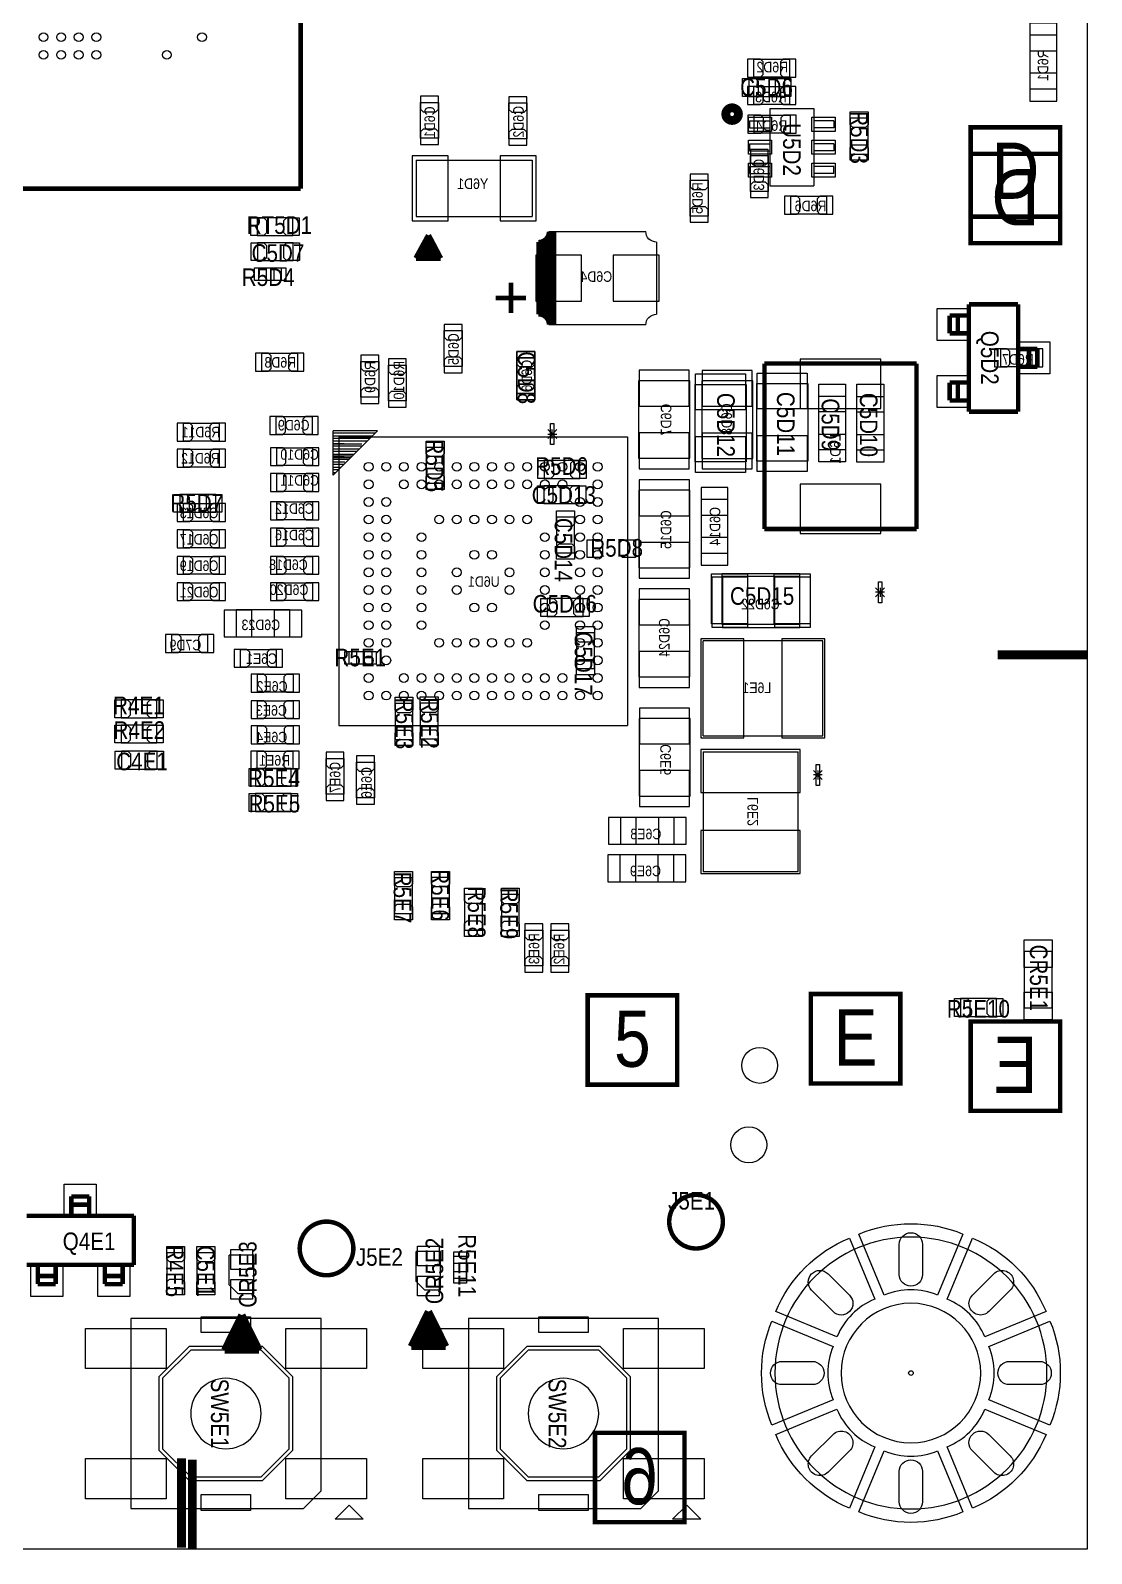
# Model space of a CAD drawing. Extents: x -11 to 122, y -5 to 122.
# Drawn here: x 92.01 to 122.13, y -5.13 to 38.14 of the extents above; entities that cross this region are included whole.
import ezdxf
from ezdxf.enums import TextEntityAlignment as Align

# ---------------------------------------------------------------- set-up
doc = ezdxf.new("R2010")
doc.units = 0
doc.header["$MEASUREMENT"] = 0
for name, color, linetype in [('BG_OUTLINE', 7, 'CONTINUOUS'), ('BG_SILKSCREEN_BOTTOM', 7, 'CONTINUOUS'), ('BG_SILKSCREEN_TOP', 7, 'CONTINUOUS'), ('PG_ASSEMBLY_BOTTOM', 7, 'CONTINUOUS'), ('PG_ASSEMBLY_TOP', 7, 'CONTINUOUS'), ('PIN_BOTTOM', 7, 'CONTINUOUS'), ('PIN_TOP', 7, 'CONTINUOUS'), ('RD_ASSEMBLY_BOTTOM', 7, 'CONTINUOUS'), ('RD_ASSEMBLY_TOP', 7, 'CONTINUOUS')]:
    doc.layers.add(name, color=color, linetype=linetype)

msp = doc.modelspace()

# ---------------------------------------------------------------- linework, layer by layer
at = {"layer": 'BG_OUTLINE'}
msp.add_lwpolyline([(-5, -5), (-5, 122), (122, 122), (122, -5)], close=True, dxfattribs=at)
at = {"layer": 'BG_SILKSCREEN_BOTTOM', "const_width": 0.127}
for points in [[(121.238, 34.632), (118.698, 34.632), (118.698, 32.092), (121.238, 32.092)], [(121.238, 9.986), (118.698, 9.986), (118.698, 7.446), (121.238, 7.446)], [(108.03, -4.238), (110.57, -4.238), (110.57, -1.698), (108.03, -1.698)]]:
    msp.add_lwpolyline(points, close=True, dxfattribs=at)
at = {"layer": 'BG_SILKSCREEN_BOTTOM', "const_width": 0.254}
for points in [[(122, 20.4), (119.46, 20.4)], [(96.6, -5), (96.6, -2.46)]]:
    msp.add_lwpolyline(points, dxfattribs=at)
at = {"layer": 'BG_SILKSCREEN_TOP', "const_width": 0.127}
for points in [[(121.238, 35.386), (118.698, 35.386), (118.698, 32.846), (121.238, 32.846)], [(116.701, 10.766), (114.161, 10.766), (114.161, 8.226), (116.701, 8.226)], [(107.822, 8.19), (110.362, 8.19), (110.362, 10.73), (107.822, 10.73)]]:
    msp.add_lwpolyline(points, close=True, dxfattribs=at)
at = {"layer": 'BG_SILKSCREEN_TOP', "const_width": 0.254}
for points in [[(122, 20.4), (119.46, 20.4)], [(96.291, -4.962), (96.291, -2.422)]]:
    msp.add_lwpolyline(points, dxfattribs=at)
at = {"layer": 'PG_ASSEMBLY_BOTTOM'}
for points, const_width in [([(99.675, 47.746), (99.675, 33.646)], 0.13), ([(99.675, 33.646), (81.575, 33.646)], 0.13), ([(106.767, 32.425), (106.767, 29.775)], 0.127), ([(106.873, 32.425), (106.873, 29.775)], 0.127), ([(102.949, 31.668), (103.305, 32.317)], 0.152), ([(103.17, 31.666), (103.174, 32.077)], 0.152), ([(103.25, 31.665), (103.255, 32.225)], 0.152), ([(103.305, 32.317), (103.65, 31.662)], 0.152), ([(103.33, 31.664), (103.335, 32.261)], 0.152), ([(103.41, 31.664), (103.414, 32.11)], 0.152), ([(103.49, 31.663), (103.493, 31.961)], 0.152), ([(106.425, 30.075), (106.425, 32.125)], 0.127), ([(106.512, 32.138), (106.512, 30.062)], 0.127), ([(106.64, 32.224), (106.64, 29.976)], 0.127), ([(103.65, 31.662), (102.949, 31.668)], 0.152), ([(103.01, 31.667), (103.011, 31.781)], 0.152), ([(103.09, 31.666), (103.093, 31.929)], 0.152), ([(103.57, 31.662), (103.572, 31.811)], 0.152), ([(105.645, 30.11), (105.645, 30.969)], 0.127), ([(106.074, 30.539), (105.215, 30.539)], 0.127), ([(112.841, 23.975), (112.841, 28.675)], 0.127), ([(112.841, 28.675), (117.159, 28.675)], 0.127), ([(117.159, 23.975), (117.159, 28.675)], 0.127), ([(112.841, 23.975), (117.159, 23.975)], 0.127)]:
    msp.add_lwpolyline(points, dxfattribs=dict(at, const_width=const_width))
for points in [[(120.377, 36.477), (121.139, 36.477), (121.139, 38.001), (120.377, 38.001)], [(113.557, 36.813), (112.541, 36.813), (112.541, 37.321), (113.557, 37.321)], [(113.557, 36.034), (112.541, 36.034), (112.541, 36.542), (113.557, 36.542)], [(103.081, 35.075), (103.081, 36.091), (103.589, 36.091), (103.589, 35.075)], [(105.59, 35.061), (105.59, 36.077), (106.098, 36.077), (106.098, 35.061)], [(113.568, 35.223), (112.552, 35.223), (112.552, 35.731), (113.568, 35.731)], [(112.442, 33.566), (112.442, 34.582), (112.95, 34.582), (112.95, 33.566)], [(111.241, 33.881), (111.241, 32.865), (110.733, 32.865), (110.733, 33.881)], [(114.603, 32.923), (113.587, 32.923), (113.587, 33.431), (114.603, 33.431)], [(104.257, 29.61), (104.257, 28.594), (103.749, 28.594), (103.749, 29.61)], [(120.565, 28.582), (119.549, 28.582), (119.549, 29.09), (120.565, 29.09)], [(98.572, 28.967), (99.588, 28.967), (99.588, 28.459), (98.572, 28.459)], [(101.386, 27.718), (101.386, 28.734), (101.894, 28.734), (101.894, 27.718)], [(102.166, 27.618), (102.166, 28.634), (102.674, 28.634), (102.674, 27.618)], [(105.815, 27.824), (105.815, 28.84), (106.323, 28.84), (106.323, 27.824)], [(110.72, 28.184), (109.27, 28.184), (109.27, 25.984), (110.72, 25.984)], [(112.51, 28.181), (111.06, 28.181), (111.06, 25.981), (112.51, 25.981)], [(96.345, 26.982), (97.361, 26.982), (97.361, 26.474), (96.345, 26.474)], [(99.999, 26.661), (98.983, 26.661), (98.983, 27.169), (99.999, 27.169)], [(96.349, 26.24), (97.365, 26.24), (97.365, 25.732), (96.349, 25.732)], [(100.012, 25.777), (98.996, 25.777), (98.996, 26.285), (100.012, 26.285)], [(100.014, 25.04), (98.998, 25.04), (98.998, 25.548), (100.014, 25.548)], [(97.364, 24.19), (96.348, 24.19), (96.348, 24.698), (97.364, 24.698)], [(100.014, 24.24), (98.998, 24.24), (98.998, 24.748), (100.014, 24.748)], [(109.275, 22.875), (110.725, 22.875), (110.725, 25.075), (109.275, 25.075)], [(111.806, 24.812), (111.044, 24.812), (111.044, 23.288), (111.806, 23.288)], [(97.364, 23.44), (96.348, 23.44), (96.348, 23.948), (97.364, 23.948)], [(100.014, 23.49), (98.998, 23.49), (98.998, 23.998), (100.014, 23.998)], [(97.364, 22.69), (96.348, 22.69), (96.348, 23.198), (97.364, 23.198)], [(100.014, 22.69), (98.998, 22.69), (98.998, 23.198), (100.014, 23.198)], [(113.85, 21.175), (113.85, 22.625), (111.65, 22.625), (111.65, 21.175)], [(97.364, 21.94), (96.348, 21.94), (96.348, 22.448), (97.364, 22.448)], [(100.014, 21.94), (98.998, 21.94), (98.998, 22.448), (100.014, 22.448)], [(97.844, 21.675), (97.844, 20.913), (99.368, 20.913), (99.368, 21.675)], [(109.275, 19.775), (110.725, 19.775), (110.725, 21.975), (109.275, 21.975)], [(97.033, 20.468), (96.017, 20.468), (96.017, 20.976), (97.033, 20.976)], [(98.982, 20.048), (97.966, 20.048), (97.966, 20.556), (98.982, 20.556)], [(99.464, 19.34), (98.448, 19.34), (98.448, 19.848), (99.464, 19.848)], [(99.464, 18.59), (98.448, 18.59), (98.448, 19.098), (99.464, 19.098)], [(99.466, 17.873), (98.45, 17.873), (98.45, 18.381), (99.466, 18.381)], [(110.733, 18.59), (109.283, 18.59), (109.283, 16.39), (110.733, 16.39)], [(99.458, 17.16), (98.442, 17.16), (98.442, 17.668), (99.458, 17.668)], [(100.905, 17.455), (100.905, 16.439), (100.397, 16.439), (100.397, 17.455)], [(101.772, 17.355), (101.772, 16.339), (101.264, 16.339), (101.264, 17.355)], [(108.754, 15.781), (108.754, 15.019), (110.278, 15.019), (110.278, 15.781)], [(108.741, 14.717), (108.741, 13.955), (110.265, 13.955), (110.265, 14.717)], [(106.549, 12.579), (106.549, 11.563), (106.041, 11.563), (106.041, 12.579)], [(106.782, 11.563), (106.782, 12.579), (107.29, 12.579), (107.29, 11.563)]]:
    msp.add_lwpolyline(points, close=True, dxfattribs=at)
for points in [[(102.95, 34.45), (102.95, 32.85)], [(102.95, 34.45), (106.25, 34.45)], [(106.25, 34.45), (106.25, 32.85)], [(102.95, 32.85), (106.25, 32.85)], [(106.425, 32.125), (106.425, 30.075)], [(106.725, 32.425), (109.475, 32.425)], [(109.775, 32.125), (109.775, 30.075)], [(109.475, 29.775), (106.725, 29.775)], [(100.596, 25.504), (100.596, 26.764)], [(101.856, 26.764), (100.596, 26.764)], [(101.786, 26.694), (100.596, 26.694)], [(101.706, 26.614), (100.596, 26.614)], [(101.636, 26.544), (100.596, 26.544)], [(101.556, 26.474), (100.596, 26.474)], [(100.906, 26.394), (100.596, 26.394)], [(100.756, 26.594), (108.956, 26.594)], [(100.756, 26.594), (100.756, 18.394)], [(101.856, 26.764), (100.906, 25.814)], [(108.956, 26.594), (108.956, 18.394)], [(101.416, 26.384), (100.596, 26.384)], [(101.416, 26.324), (100.596, 26.324)], [(101.336, 26.244), (100.596, 26.244)], [(101.266, 26.174), (100.596, 26.174)], [(101.186, 26.094), (100.596, 26.094)], [(101.126, 26.044), (100.596, 26.044)], [(100.906, 26.024), (100.596, 26.024)], [(101.086, 25.994), (100.596, 25.994)], [(101.036, 25.954), (100.596, 25.954)], [(100.926, 25.874), (100.596, 25.874)], [(100.946, 25.854), (100.596, 25.504)], [(100.896, 25.804), (100.596, 25.804)], [(100.816, 25.724), (100.596, 25.724)], [(100.746, 25.654), (100.596, 25.654)], [(100.666, 25.574), (100.596, 25.574)], [(114.5, 20.8), (111.1, 20.8)], [(111.1, 19.905), (111.1, 20.8)], [(114.5, 19.905), (114.5, 20.8)], [(111.1, 18.995), (111.1, 19.905)], [(114.5, 18.995), (114.5, 19.905)], [(111.1, 18.1), (111.1, 18.995)], [(114.5, 18.1), (114.5, 18.995)], [(100.756, 18.394), (108.956, 18.394)], [(111.1, 18.1), (114.5, 18.1)], [(111.1, 17.65), (111.1, 14.25)], [(111.1, 17.65), (111.995, 17.65)], [(111.995, 17.65), (112.905, 17.65)], [(112.905, 17.65), (113.8, 17.65)], [(113.8, 14.25), (113.8, 17.65)], [(111.1, 14.25), (111.995, 14.25)], [(111.995, 14.25), (112.905, 14.25)], [(112.905, 14.25), (113.8, 14.25)]]:
    msp.add_lwpolyline(points, dxfattribs=at)
at = {"layer": 'PG_ASSEMBLY_BOTTOM', "const_width": 0.127}
for points in [[(106.725, 32.425, -0.414214), (106.425, 32.125)], [(106.425, 30.075, -0.414214), (106.725, 29.775)]]:
    msp.add_lwpolyline(points, format="xyb", dxfattribs=at)
at = {"layer": 'PG_ASSEMBLY_BOTTOM'}
for points in [[(109.775, 32.125, -0.414214), (109.475, 32.425)], [(109.475, 29.775, -0.414214), (109.775, 30.075)]]:
    msp.add_lwpolyline(points, format="xyb", dxfattribs=at)
at = {"layer": 'PG_ASSEMBLY_BOTTOM', "const_width": 0.127}
for points in [[(111.662, 4.3, 1), (110.138, 4.3, 1)], [(101.172, 3.54, 1), (99.648, 3.54, 1)]]:
    msp.add_lwpolyline(points, format="xyb", close=True, dxfattribs=at)
at = {"layer": 'PG_ASSEMBLY_TOP'}
for points in [[(113.416, 36.772), (112.4, 36.772), (112.4, 36.264), (113.416, 36.264)], [(115.274, 35.643), (115.274, 34.627), (115.782, 34.627), (115.782, 35.643)], [(98.442, 32.31), (99.458, 32.31), (99.458, 32.818), (98.442, 32.818)], [(98.448, 31.599), (99.464, 31.599), (99.464, 32.107), (98.448, 32.107)], [(98.489, 31.034), (98.489, 31.39), (99.125, 31.39), (99.125, 31.034)], [(106.323, 27.824), (106.323, 28.84), (105.815, 28.84), (105.815, 27.824)], [(110.872, 28.08), (112.322, 28.08), (112.322, 25.88), (110.872, 25.88)], [(112.622, 28.107), (114.072, 28.107), (114.072, 25.907), (112.622, 25.907)], [(115.146, 26.223), (114.384, 26.223), (114.384, 27.747), (115.146, 27.747)], [(116.23, 26.217), (115.468, 26.217), (115.468, 27.741), (116.23, 27.741)], [(103.748, 25.279), (103.748, 26.295), (103.24, 26.295), (103.24, 25.279)], [(107.604, 25.921), (106.588, 25.921), (106.588, 25.413), (107.604, 25.413)], [(106.575, 24.698), (107.591, 24.698), (107.591, 25.206), (106.575, 25.206)], [(97.264, 24.958), (96.248, 24.958), (96.248, 24.45), (97.264, 24.45)], [(107.45, 23.296), (107.45, 24.312), (106.942, 24.312), (106.942, 23.296)], [(113.838, 22.713), (113.838, 21.263), (111.638, 21.263), (111.638, 22.713)], [(106.675, 21.489), (107.691, 21.489), (107.691, 21.997), (106.675, 21.997)], [(108.013, 20.011), (108.013, 21.027), (107.505, 21.027), (107.505, 20.011)], [(101.056, 20.138), (101.056, 20.494), (101.692, 20.494), (101.692, 20.138)], [(95.592, 19.122), (94.576, 19.122), (94.576, 18.614), (95.592, 18.614)], [(102.862, 18), (102.862, 19.016), (102.354, 19.016), (102.354, 18)], [(103.577, 18.013), (103.577, 19.029), (103.069, 19.029), (103.069, 18.013)], [(94.576, 17.899), (95.592, 17.899), (95.592, 18.407), (94.576, 18.407)], [(94.587, 17.156), (95.603, 17.156), (95.603, 17.664), (94.587, 17.664)], [(98.39, 16.666), (99.406, 16.666), (99.406, 17.174), (98.39, 17.174)], [(99.406, 16.459), (98.39, 16.459), (98.39, 15.951), (99.406, 15.951)], [(102.343, 14.07), (102.343, 13.054), (102.851, 13.054), (102.851, 14.07)], [(103.897, 13.056), (103.897, 14.072), (103.389, 14.072), (103.389, 13.056)], [(104.327, 13.595), (104.327, 12.579), (104.835, 12.579), (104.835, 13.595)], [(105.881, 12.575), (105.881, 13.591), (105.373, 13.591), (105.373, 12.575)], [(121.013, 10.371), (121.013, 11.971), (120.213, 11.971), (120.213, 10.371)], [(119.428, 10.64), (118.412, 10.64), (118.412, 10.132), (119.428, 10.132)], [(96.382, 2.402), (96.382, 3.418), (95.874, 3.418), (95.874, 2.402)], [(97.24, 2.402), (97.24, 3.418), (96.732, 3.418), (96.732, 2.402)], [(104.378, 2.682), (104.022, 2.682), (104.022, 3.318), (104.378, 3.318)], [(94.853, 1.55), (94.853, -3.85), (99.753, -3.85), (100.253, -3.35), (100.253, 1.55)], [(104.436, 1.55), (104.436, -3.85), (109.336, -3.85), (109.836, -3.35), (109.836, 1.55)], [(95.653, -0.109), (95.653, -2.191), (96.512, -3.05), (98.594, -3.05), (99.453, -2.191), (99.453, -0.109), (98.594, 0.75), (96.512, 0.75)], [(95.753, -0.15), (95.753, -2.15), (96.553, -2.95), (98.553, -2.95), (99.353, -2.15), (99.353, -0.15), (98.553, 0.65), (96.553, 0.65)], [(105.236, -0.109), (105.236, -2.191), (106.095, -3.05), (108.177, -3.05), (109.036, -2.191), (109.036, -0.109), (108.177, 0.75), (106.095, 0.75)], [(105.336, -0.15), (105.336, -2.15), (106.136, -2.95), (108.136, -2.95), (108.936, -2.15), (108.936, -0.15), (108.136, 0.65), (106.136, 0.65)], [(101.053, -3.75), (101.453, -4.15), (100.653, -4.15)], [(110.636, -3.75), (111.036, -4.15), (110.236, -4.15)]]:
    msp.add_lwpolyline(points, close=True, dxfattribs=at)
for points, const_width in [([(112.104, 35.76, 1), (111.744, 35.76, 1)], 0.25), ([(111.662, 4.3, 1), (110.138, 4.3, 1)], 0.127), ([(101.172, 3.54, 1), (99.648, 3.54, 1)], 0.127)]:
    msp.add_lwpolyline(points, format="xyb", close=True, dxfattribs=dict(at, const_width=const_width))
for points in [[(112.991, 35.92), (112.991, 33.72)], [(112.991, 35.92), (114.241, 35.92)], [(114.241, 35.92), (114.241, 33.72)], [(112.416, 35.57), (112.416, 35.37)], [(112.416, 35.57), (112.991, 35.57)], [(114.816, 35.57), (114.241, 35.57)], [(114.816, 35.57), (114.816, 35.37)], [(112.416, 35.37), (112.991, 35.37)], [(114.816, 35.37), (114.241, 35.37)], [(112.416, 34.92), (112.991, 34.92)], [(112.416, 34.92), (112.416, 34.72)], [(112.416, 34.72), (112.991, 34.72)], [(114.816, 34.92), (114.241, 34.92)], [(114.816, 34.72), (114.241, 34.72)], [(114.816, 34.92), (114.816, 34.72)], [(112.416, 34.27), (112.991, 34.27)], [(112.416, 34.07), (112.416, 34.27)], [(114.816, 34.27), (114.241, 34.27)], [(114.816, 34.07), (114.816, 34.27)], [(112.416, 34.07), (112.991, 34.07)], [(114.816, 34.07), (114.241, 34.07)], [(112.991, 33.72), (114.241, 33.72)], [(106.69, 26.798), (106.944, 26.544)], [(106.69, 26.544), (106.944, 26.798)], [(106.69, 26.671), (106.944, 26.671)], [(106.817, 26.544), (106.817, 26.798)], [(116.253, 22.05), (115.999, 22.304)], [(116.253, 22.304), (115.999, 22.05)], [(116.253, 22.177), (115.999, 22.177)], [(116.126, 22.304), (116.126, 22.05)], [(114.484, 16.863), (114.23, 17.117)], [(114.484, 17.117), (114.23, 16.863)], [(114.484, 16.99), (114.23, 16.99)], [(114.357, 17.117), (114.357, 16.863)], [(98.35, 3.35), (97.65, 3.35)], [(98.35, 2.25), (97.904, 2.25), (97.65, 2.504), (97.65, 3.35)], [(98.35, 2.25), (98.35, 3.35)], [(103.65, 3.45), (102.95, 3.45)], [(103.65, 2.35), (103.204, 2.35), (102.95, 2.604), (102.95, 3.45)], [(103.65, 2.35), (103.65, 3.45)]]:
    msp.add_lwpolyline(points, dxfattribs=at)
for points, const_width in [([(118.646, 30.358), (118.646, 27.31)], 0.127), ([(120.042, 30.358), (118.646, 30.358)], 0.127), ([(120.042, 30.358), (120.042, 27.31)], 0.127), ([(118.099, 29.532), (118.099, 30.04)], 0.127), ([(118.646, 30.04), (118.099, 30.04)], 0.127), ([(118.33, 29.532), (118.33, 30.04)], 0.127), ([(118.646, 29.532), (118.099, 29.532)], 0.127), ([(120.042, 29.088), (120.589, 29.088)], 0.127), ([(120.358, 28.58), (120.358, 29.088)], 0.127), ([(120.589, 28.58), (120.589, 29.088)], 0.127), ([(120.042, 28.58), (120.589, 28.58)], 0.127), ([(118.099, 28.136), (118.099, 27.628)], 0.127), ([(118.646, 28.136), (118.099, 28.136)], 0.127), ([(118.33, 28.136), (118.33, 27.628)], 0.127), ([(118.646, 27.628), (118.099, 27.628)], 0.127), ([(120.042, 27.31), (118.646, 27.31)], 0.127), ([(93.672, 5.015), (93.164, 5.015)], 0.127), ([(93.164, 4.468), (93.164, 5.015)], 0.127), ([(93.672, 4.784), (93.164, 4.784)], 0.127), ([(93.672, 4.468), (93.672, 5.015)], 0.127), ([(91.894, 4.468), (94.942, 4.468)], 0.127), ([(94.942, 4.468), (94.942, 3.072)], 0.127), ([(91.894, 3.072), (94.942, 3.072)], 0.127), ([(92.212, 3.072), (92.212, 2.525)], 0.127), ([(92.72, 3.072), (92.72, 2.525)], 0.127), ([(94.116, 3.072), (94.116, 2.525)], 0.127), ([(94.624, 3.072), (94.624, 2.525)], 0.127), ([(92.72, 2.756), (92.212, 2.756)], 0.127), ([(94.116, 2.756), (94.624, 2.756)], 0.127), ([(92.72, 2.525), (92.212, 2.525)], 0.127), ([(94.116, 2.525), (94.624, 2.525)], 0.127), ([(98.006, 1.646), (97.516, 0.652)], 0.203), ([(98.496, 0.652), (98.006, 1.646)], 0.203), ([(103.306, 1.746), (102.816, 0.752)], 0.203), ([(103.254, 1.641), (103.358, 1.641)], 0.203), ([(103.796, 0.752), (103.306, 1.746)], 0.203), ([(97.829, 1.287), (98.183, 1.287)], 0.203), ([(97.892, 1.414), (98.12, 1.414)], 0.203), ([(97.954, 1.541), (98.058, 1.541)], 0.203), ([(103.067, 1.26), (103.546, 1.26)], 0.203), ([(103.129, 1.387), (103.483, 1.387)], 0.203), ([(103.192, 1.514), (103.42, 1.514)], 0.203), ([(97.586, 0.779), (98.433, 0.779)], 0.203), ([(97.642, 0.906), (98.371, 0.906)], 0.203), ([(97.704, 1.033), (98.308, 1.033)], 0.203), ([(97.767, 1.16), (98.246, 1.16)], 0.203), ([(102.886, 0.879), (103.733, 0.879)], 0.203), ([(102.942, 1.006), (103.671, 1.006)], 0.203), ([(103.004, 1.133), (103.608, 1.133)], 0.203), ([(97.516, 0.652), (98.496, 0.652)], 0.203), ([(97.516, 0.652), (98.496, 0.652)], 0.203), ([(102.816, 0.752), (103.796, 0.752)], 0.203), ([(102.816, 0.752), (103.796, 0.752)], 0.203)]:
    msp.add_lwpolyline(points, dxfattribs=dict(at, const_width=const_width))
for points in [[(120.861, 0, 1), (113.139, 0, 1)], [(118.981, 0, 1), (115.019, 0, 1)], [(98.553, -1.15, 1), (96.553, -1.15, 1)], [(108.136, -1.15, 1), (106.136, -1.15, 1)]]:
    msp.add_lwpolyline(points, format="xyb", close=True, dxfattribs=at)
at = {"layer": 'PIN_BOTTOM'}
for points in [[(121.138, 37.555), (121.138, 38.345), (120.378, 38.345), (120.378, 37.555)], [(112.363, 36.813), (112.727, 36.813), (112.803, 36.889), (112.803, 37.245), (112.727, 37.321), (112.363, 37.321)], [(113.735, 37.321), (113.371, 37.321), (113.295, 37.245), (113.295, 36.889), (113.371, 36.813), (113.735, 36.813)], [(121.138, 36.133), (121.138, 36.923), (120.378, 36.923), (120.378, 36.133)], [(112.363, 36.034), (112.727, 36.034), (112.803, 36.11), (112.803, 36.466), (112.727, 36.542), (112.363, 36.542)], [(113.735, 36.542), (113.371, 36.542), (113.295, 36.466), (113.295, 36.11), (113.371, 36.034), (113.735, 36.034)], [(103.081, 36.269), (103.081, 35.905), (103.157, 35.829), (103.513, 35.829), (103.589, 35.905), (103.589, 36.269)], [(105.59, 36.255), (105.59, 35.891), (105.666, 35.815), (106.022, 35.815), (106.098, 35.891), (106.098, 36.255)], [(112.374, 35.223), (112.738, 35.223), (112.814, 35.299), (112.814, 35.655), (112.738, 35.731), (112.374, 35.731)], [(113.746, 35.731), (113.382, 35.731), (113.306, 35.655), (113.306, 35.299), (113.382, 35.223), (113.746, 35.223)], [(103.589, 34.897), (103.589, 35.261), (103.513, 35.337), (103.157, 35.337), (103.081, 35.261), (103.081, 34.897)], [(106.098, 34.883), (106.098, 35.247), (106.022, 35.323), (105.666, 35.323), (105.59, 35.247), (105.59, 34.883)], [(112.442, 34.76), (112.442, 34.396), (112.518, 34.32), (112.874, 34.32), (112.95, 34.396), (112.95, 34.76)], [(102.84, 34.575), (102.84, 32.725), (103.86, 32.725), (103.86, 34.575)], [(105.34, 34.575), (105.34, 32.725), (106.36, 32.725), (106.36, 34.575)], [(110.733, 34.059), (110.733, 33.695), (110.809, 33.619), (111.165, 33.619), (111.241, 33.695), (111.241, 34.059)], [(112.95, 33.388), (112.95, 33.752), (112.874, 33.828), (112.518, 33.828), (112.442, 33.752), (112.442, 33.388)], [(113.409, 32.923), (113.773, 32.923), (113.849, 32.999), (113.849, 33.355), (113.773, 33.431), (113.409, 33.431)], [(114.781, 33.431), (114.417, 33.431), (114.341, 33.355), (114.341, 32.999), (114.417, 32.923), (114.781, 32.923)], [(111.241, 32.687), (111.241, 33.051), (111.165, 33.127), (110.809, 33.127), (110.733, 33.051), (110.733, 32.687)], [(106.35, 31.75), (106.35, 30.45), (107.65, 30.45), (107.65, 31.75)], [(108.55, 31.75), (108.55, 30.45), (109.85, 30.45), (109.85, 31.75)], [(103.749, 29.788), (103.749, 29.424), (103.825, 29.348), (104.181, 29.348), (104.257, 29.424), (104.257, 29.788)], [(105.815, 29.018), (105.815, 28.654), (105.891, 28.578), (106.247, 28.578), (106.323, 28.654), (106.323, 29.018)], [(119.371, 28.582), (119.735, 28.582), (119.811, 28.658), (119.811, 29.014), (119.735, 29.09), (119.371, 29.09)], [(120.743, 29.09), (120.379, 29.09), (120.303, 29.014), (120.303, 28.658), (120.379, 28.582), (120.743, 28.582)], [(98.394, 28.459), (98.758, 28.459), (98.834, 28.535), (98.834, 28.891), (98.758, 28.967), (98.394, 28.967)], [(99.766, 28.967), (99.402, 28.967), (99.326, 28.891), (99.326, 28.535), (99.402, 28.459), (99.766, 28.459)], [(101.386, 28.912), (101.386, 28.548), (101.462, 28.472), (101.818, 28.472), (101.894, 28.548), (101.894, 28.912)], [(102.166, 28.812), (102.166, 28.448), (102.242, 28.372), (102.598, 28.372), (102.674, 28.448), (102.674, 28.812)], [(104.257, 28.416), (104.257, 28.78), (104.181, 28.856), (103.825, 28.856), (103.749, 28.78), (103.749, 28.416)], [(113.855, 27.403), (116.145, 27.403), (116.145, 28.803), (113.855, 28.803)], [(110.705, 28.483), (109.285, 28.483), (109.285, 27.463), (110.705, 27.463)], [(112.495, 28.48), (111.075, 28.48), (111.075, 27.46), (112.495, 27.46)], [(101.894, 27.54), (101.894, 27.904), (101.818, 27.98), (101.462, 27.98), (101.386, 27.904), (101.386, 27.54)], [(102.674, 27.44), (102.674, 27.804), (102.598, 27.88), (102.242, 27.88), (102.166, 27.804), (102.166, 27.44)], [(106.323, 27.646), (106.323, 28.01), (106.247, 28.086), (105.891, 28.086), (105.815, 28.01), (105.815, 27.646)], [(96.167, 26.474), (96.531, 26.474), (96.607, 26.55), (96.607, 26.906), (96.531, 26.982), (96.167, 26.982)], [(97.539, 26.982), (97.175, 26.982), (97.099, 26.906), (97.099, 26.55), (97.175, 26.474), (97.539, 26.474)], [(98.805, 26.661), (99.169, 26.661), (99.245, 26.737), (99.245, 27.093), (99.169, 27.169), (98.805, 27.169)], [(100.177, 27.169), (99.813, 27.169), (99.737, 27.093), (99.737, 26.737), (99.813, 26.661), (100.177, 26.661)], [(110.705, 26.705), (109.285, 26.705), (109.285, 25.685), (110.705, 25.685)], [(112.495, 26.702), (111.075, 26.702), (111.075, 25.682), (112.495, 25.682)], [(96.171, 25.732), (96.535, 25.732), (96.611, 25.808), (96.611, 26.164), (96.535, 26.24), (96.171, 26.24)], [(97.543, 26.24), (97.179, 26.24), (97.103, 26.164), (97.103, 25.808), (97.179, 25.732), (97.543, 25.732)], [(98.818, 25.777), (99.182, 25.777), (99.258, 25.853), (99.258, 26.209), (99.182, 26.285), (98.818, 26.285)], [(100.19, 26.285), (99.826, 26.285), (99.75, 26.209), (99.75, 25.853), (99.826, 25.777), (100.19, 25.777)], [(98.82, 25.04), (99.184, 25.04), (99.26, 25.116), (99.26, 25.472), (99.184, 25.548), (98.82, 25.548)], [(100.192, 25.548), (99.828, 25.548), (99.752, 25.472), (99.752, 25.116), (99.828, 25.04), (100.192, 25.04)], [(109.29, 24.354), (110.71, 24.354), (110.71, 25.374), (109.29, 25.374)], [(111.045, 25.156), (111.045, 24.366), (111.805, 24.366), (111.805, 25.156)], [(113.855, 23.847), (116.145, 23.847), (116.145, 25.247), (113.855, 25.247)], [(96.17, 24.19), (96.534, 24.19), (96.61, 24.266), (96.61, 24.622), (96.534, 24.698), (96.17, 24.698)], [(97.542, 24.698), (97.178, 24.698), (97.102, 24.622), (97.102, 24.266), (97.178, 24.19), (97.542, 24.19)], [(98.82, 24.24), (99.184, 24.24), (99.26, 24.316), (99.26, 24.672), (99.184, 24.748), (98.82, 24.748)], [(100.192, 24.748), (99.828, 24.748), (99.752, 24.672), (99.752, 24.316), (99.828, 24.24), (100.192, 24.24)], [(96.17, 23.44), (96.534, 23.44), (96.61, 23.516), (96.61, 23.872), (96.534, 23.948), (96.17, 23.948)], [(97.542, 23.948), (97.178, 23.948), (97.102, 23.872), (97.102, 23.516), (97.178, 23.44), (97.542, 23.44)], [(98.82, 23.49), (99.184, 23.49), (99.26, 23.566), (99.26, 23.922), (99.184, 23.998), (98.82, 23.998)], [(100.192, 23.998), (99.828, 23.998), (99.752, 23.922), (99.752, 23.566), (99.828, 23.49), (100.192, 23.49)], [(109.29, 22.576), (110.71, 22.576), (110.71, 23.596), (109.29, 23.596)], [(111.045, 23.734), (111.045, 22.944), (111.805, 22.944), (111.805, 23.734)], [(96.17, 22.69), (96.534, 22.69), (96.61, 22.766), (96.61, 23.122), (96.534, 23.198), (96.17, 23.198)], [(97.542, 23.198), (97.178, 23.198), (97.102, 23.122), (97.102, 22.766), (97.178, 22.69), (97.542, 22.69)], [(98.82, 22.69), (99.184, 22.69), (99.26, 22.766), (99.26, 23.122), (99.184, 23.198), (98.82, 23.198)], [(100.192, 23.198), (99.828, 23.198), (99.752, 23.122), (99.752, 22.766), (99.828, 22.69), (100.192, 22.69)], [(112.371, 21.19), (112.371, 22.61), (111.351, 22.61), (111.351, 21.19)], [(114.149, 21.19), (114.149, 22.61), (113.129, 22.61), (113.129, 21.19)], [(96.17, 21.94), (96.534, 21.94), (96.61, 22.016), (96.61, 22.372), (96.534, 22.448), (96.17, 22.448)], [(97.542, 22.448), (97.178, 22.448), (97.102, 22.372), (97.102, 22.016), (97.178, 21.94), (97.542, 21.94)], [(98.82, 21.94), (99.184, 21.94), (99.26, 22.016), (99.26, 22.372), (99.184, 22.448), (98.82, 22.448)], [(100.192, 22.448), (99.828, 22.448), (99.752, 22.372), (99.752, 22.016), (99.828, 21.94), (100.192, 21.94)], [(109.29, 21.254), (110.71, 21.254), (110.71, 22.274), (109.29, 22.274)], [(97.5, 20.914), (98.29, 20.914), (98.29, 21.674), (97.5, 21.674)], [(98.922, 20.914), (99.712, 20.914), (99.712, 21.674), (98.922, 21.674)], [(95.839, 20.468), (96.203, 20.468), (96.279, 20.544), (96.279, 20.9), (96.203, 20.976), (95.839, 20.976)], [(97.211, 20.976), (96.847, 20.976), (96.771, 20.9), (96.771, 20.544), (96.847, 20.468), (97.211, 20.468)], [(111.04, 20.86), (111.04, 18.04), (112.26, 18.04), (112.26, 20.86)], [(113.34, 20.86), (113.34, 18.04), (114.56, 18.04), (114.56, 20.86)], [(97.788, 20.048), (98.152, 20.048), (98.228, 20.124), (98.228, 20.48), (98.152, 20.556), (97.788, 20.556)], [(99.16, 20.556), (98.796, 20.556), (98.72, 20.48), (98.72, 20.124), (98.796, 20.048), (99.16, 20.048)], [(109.29, 19.476), (110.71, 19.476), (110.71, 20.496), (109.29, 20.496)], [(98.27, 19.34), (98.634, 19.34), (98.71, 19.416), (98.71, 19.772), (98.634, 19.848), (98.27, 19.848)], [(99.642, 19.848), (99.278, 19.848), (99.202, 19.772), (99.202, 19.416), (99.278, 19.34), (99.642, 19.34)], [(98.27, 18.59), (98.634, 18.59), (98.71, 18.666), (98.71, 19.022), (98.634, 19.098), (98.27, 19.098)], [(99.642, 19.098), (99.278, 19.098), (99.202, 19.022), (99.202, 18.666), (99.278, 18.59), (99.642, 18.59)], [(110.718, 18.889), (109.298, 18.889), (109.298, 17.869), (110.718, 17.869)], [(98.272, 17.873), (98.636, 17.873), (98.712, 17.949), (98.712, 18.305), (98.636, 18.381), (98.272, 18.381)], [(99.644, 18.381), (99.28, 18.381), (99.204, 18.305), (99.204, 17.949), (99.28, 17.873), (99.644, 17.873)], [(98.264, 17.16), (98.628, 17.16), (98.704, 17.236), (98.704, 17.592), (98.628, 17.668), (98.264, 17.668)], [(99.636, 17.668), (99.272, 17.668), (99.196, 17.592), (99.196, 17.236), (99.272, 17.16), (99.636, 17.16)], [(100.397, 17.633), (100.397, 17.269), (100.473, 17.193), (100.829, 17.193), (100.905, 17.269), (100.905, 17.633)], [(101.264, 17.533), (101.264, 17.169), (101.34, 17.093), (101.696, 17.093), (101.772, 17.169), (101.772, 17.533)], [(113.86, 17.71), (111.04, 17.71), (111.04, 16.49), (113.86, 16.49)], [(110.718, 17.111), (109.298, 17.111), (109.298, 16.091), (110.718, 16.091)], [(100.905, 16.261), (100.905, 16.625), (100.829, 16.701), (100.473, 16.701), (100.397, 16.625), (100.397, 16.261)], [(101.772, 16.161), (101.772, 16.525), (101.696, 16.601), (101.34, 16.601), (101.264, 16.525), (101.264, 16.161)], [(108.41, 15.02), (109.2, 15.02), (109.2, 15.78), (108.41, 15.78)], [(109.832, 15.02), (110.622, 15.02), (110.622, 15.78), (109.832, 15.78)], [(113.86, 15.41), (111.04, 15.41), (111.04, 14.19), (113.86, 14.19)], [(108.397, 13.956), (109.187, 13.956), (109.187, 14.716), (108.397, 14.716)], [(109.819, 13.956), (110.609, 13.956), (110.609, 14.716), (109.819, 14.716)], [(106.041, 12.757), (106.041, 12.393), (106.117, 12.317), (106.473, 12.317), (106.549, 12.393), (106.549, 12.757)], [(106.782, 12.757), (106.782, 12.393), (106.858, 12.317), (107.214, 12.317), (107.29, 12.393), (107.29, 12.757)], [(106.549, 11.385), (106.549, 11.749), (106.473, 11.825), (106.117, 11.825), (106.041, 11.749), (106.041, 11.385)], [(107.29, 11.385), (107.29, 11.749), (107.214, 11.825), (106.858, 11.825), (106.782, 11.749), (106.782, 11.385)]]:
    msp.add_lwpolyline(points, close=True, dxfattribs=at)
for points in [[(117.33, 3.656), (117.33, 2.796, -1), (116.67, 2.796), (116.67, 3.656, -1)], [(114.648, 2.818), (115.256, 2.21, -1), (114.79, 1.744), (114.182, 2.352, -1)], [(119.818, 2.352), (119.21, 1.744, -1), (118.744, 2.21), (119.352, 2.818, -1)], [(113.344, 0.33), (114.204, 0.33, -1), (114.204, -0.33), (113.344, -0.33, -1)], [(120.656, -0.33), (119.796, -0.33, -1), (119.796, 0.33), (120.656, 0.33, -1)], [(114.182, -2.352), (114.79, -1.744, -1), (115.256, -2.21), (114.648, -2.818, -1)], [(119.352, -2.818), (118.744, -2.21, -1), (119.21, -1.744), (119.818, -2.352, -1)], [(116.67, -3.656), (116.67, -2.796, -1), (117.33, -2.796), (117.33, -3.656, -1)]]:
    msp.add_lwpolyline(points, format="xyb", close=True, dxfattribs=at)
for centre, radius in [((92.375, 37.946), 0.125), ((92.875, 37.946), 0.125), ((93.375, 37.946), 0.125), ((93.875, 37.946), 0.125), ((96.875, 37.946), 0.125), ((92.375, 37.446), 0.125), ((92.875, 37.446), 0.125), ((93.375, 37.446), 0.125), ((93.875, 37.446), 0.125), ((95.875, 37.446), 0.125), ((101.606, 25.744), 0.125), ((102.106, 25.744), 0.125), ((102.606, 25.744), 0.125), ((103.106, 25.744), 0.125), ((103.606, 25.744), 0.125), ((104.106, 25.744), 0.125), ((104.606, 25.744), 0.125), ((105.106, 25.744), 0.125), ((105.606, 25.744), 0.125), ((106.106, 25.744), 0.125), ((106.606, 25.744), 0.125), ((107.106, 25.744), 0.125), ((107.606, 25.744), 0.125), ((108.106, 25.744), 0.125), ((101.606, 25.244), 0.125), ((102.606, 25.244), 0.125), ((103.106, 25.244), 0.125), ((103.606, 25.244), 0.125), ((104.106, 25.244), 0.125), ((104.606, 25.244), 0.125), ((105.106, 25.244), 0.125), ((105.606, 25.244), 0.125), ((106.106, 25.244), 0.125), ((106.606, 25.244), 0.125), ((107.106, 25.244), 0.125), ((108.106, 25.244), 0.125), ((101.606, 24.744), 0.125), ((102.106, 24.744), 0.125), ((107.606, 24.744), 0.125), ((108.106, 24.744), 0.125), ((101.606, 24.244), 0.125), ((102.106, 24.244), 0.125), ((103.606, 24.244), 0.125), ((104.106, 24.244), 0.125), ((104.606, 24.244), 0.125), ((105.106, 24.244), 0.125), ((105.606, 24.244), 0.125), ((106.106, 24.244), 0.125), ((107.606, 24.244), 0.125), ((108.106, 24.244), 0.125), ((101.606, 23.744), 0.125), ((102.106, 23.744), 0.125), ((103.106, 23.744), 0.125), ((106.606, 23.744), 0.125), ((107.606, 23.744), 0.125), ((108.106, 23.744), 0.125), ((101.606, 23.244), 0.125), ((102.106, 23.244), 0.125), ((103.106, 23.244), 0.125), ((104.606, 23.244), 0.125), ((105.106, 23.244), 0.125), ((106.606, 23.244), 0.125), ((107.606, 23.244), 0.125), ((108.106, 23.244), 0.125), ((101.606, 22.744), 0.125), ((102.106, 22.744), 0.125), ((103.106, 22.744), 0.125), ((104.106, 22.744), 0.125), ((105.606, 22.744), 0.125), ((106.606, 22.744), 0.125), ((107.606, 22.744), 0.125), ((108.106, 22.744), 0.125), ((101.606, 22.244), 0.125), ((102.106, 22.244), 0.125), ((103.106, 22.244), 0.125), ((104.106, 22.244), 0.125), ((105.606, 22.244), 0.125), ((106.606, 22.244), 0.125), ((107.606, 22.244), 0.125), ((108.106, 22.244), 0.125), ((101.606, 21.744), 0.125), ((102.106, 21.744), 0.125), ((103.106, 21.744), 0.125), ((104.606, 21.744), 0.125), ((105.106, 21.744), 0.125), ((106.606, 21.744), 0.125), ((107.606, 21.744), 0.125), ((108.106, 21.744), 0.125), ((101.606, 21.244), 0.125), ((102.106, 21.244), 0.125), ((103.106, 21.244), 0.125), ((106.606, 21.244), 0.125), ((107.606, 21.244), 0.125), ((108.106, 21.244), 0.125), ((101.606, 20.744), 0.125), ((102.106, 20.744), 0.125), ((103.606, 20.744), 0.125), ((104.106, 20.744), 0.125), ((104.606, 20.744), 0.125), ((105.106, 20.744), 0.125), ((105.606, 20.744), 0.125), ((106.106, 20.744), 0.125), ((107.606, 20.744), 0.125), ((108.106, 20.744), 0.125), ((101.606, 20.244), 0.125), ((102.106, 20.244), 0.125), ((107.606, 20.244), 0.125), ((108.106, 20.244), 0.125), ((101.606, 19.744), 0.125), ((102.606, 19.744), 0.125), ((103.106, 19.744), 0.125), ((103.606, 19.744), 0.125), ((104.106, 19.744), 0.125), ((104.606, 19.744), 0.125), ((105.106, 19.744), 0.125), ((105.606, 19.744), 0.125), ((106.106, 19.744), 0.125), ((106.606, 19.744), 0.125), ((107.106, 19.744), 0.125), ((108.106, 19.744), 0.125), ((101.606, 19.244), 0.125), ((102.106, 19.244), 0.125), ((102.606, 19.244), 0.125), ((103.106, 19.244), 0.125), ((103.606, 19.244), 0.125), ((104.106, 19.244), 0.125), ((104.606, 19.244), 0.125), ((105.106, 19.244), 0.125), ((105.606, 19.244), 0.125), ((106.106, 19.244), 0.125), ((106.606, 19.244), 0.125), ((107.106, 19.244), 0.125), ((107.606, 19.244), 0.125), ((108.106, 19.244), 0.125), ((112.707, 8.739), 0.51), ((110.9, 4.3), 0.76), ((100.41, 3.54), 0.76), ((117, 0), 0.065)]:
    msp.add_circle(centre, radius, dxfattribs=at)
at = {"layer": 'PIN_TOP'}
for points in [[(112.222, 36.772), (112.586, 36.772), (112.662, 36.696), (112.662, 36.34), (112.586, 36.264), (112.222, 36.264)], [(113.594, 36.264), (113.23, 36.264), (113.154, 36.34), (113.154, 36.696), (113.23, 36.772), (113.594, 36.772)], [(112.385, 35.67), (113.045, 35.67), (113.045, 35.27), (112.385, 35.27)], [(114.187, 35.67), (114.847, 35.67), (114.847, 35.27), (114.187, 35.27)], [(115.782, 35.821), (115.782, 35.457), (115.706, 35.381), (115.35, 35.381), (115.274, 35.457), (115.274, 35.821)], [(112.385, 35.02), (113.045, 35.02), (113.045, 34.62), (112.385, 34.62)], [(114.187, 35.02), (114.847, 35.02), (114.847, 34.62), (114.187, 34.62)], [(115.274, 34.449), (115.274, 34.813), (115.35, 34.889), (115.706, 34.889), (115.782, 34.813), (115.782, 34.449)], [(112.385, 34.37), (113.045, 34.37), (113.045, 33.97), (112.385, 33.97)], [(114.187, 34.37), (114.847, 34.37), (114.847, 33.97), (114.187, 33.97)], [(98.264, 32.818), (98.628, 32.818), (98.704, 32.742), (98.704, 32.386), (98.628, 32.31), (98.264, 32.31)], [(99.636, 32.31), (99.272, 32.31), (99.196, 32.386), (99.196, 32.742), (99.272, 32.818), (99.636, 32.818)], [(98.27, 32.107), (98.634, 32.107), (98.71, 32.031), (98.71, 31.675), (98.634, 31.599), (98.27, 31.599)], [(99.642, 31.599), (99.278, 31.599), (99.202, 31.675), (99.202, 32.031), (99.278, 32.107), (99.642, 32.107)], [(98.693, 31.032), (98.363, 31.032), (98.363, 31.392), (98.693, 31.392)], [(99.251, 31.032), (98.921, 31.032), (98.921, 31.392), (99.251, 31.392)], [(117.746, 30.241), (118.656, 30.241), (118.656, 29.331), (117.746, 29.331)], [(106.323, 29.018), (106.323, 28.654), (106.247, 28.578), (105.891, 28.578), (105.815, 28.654), (105.815, 29.018)], [(120.032, 29.289), (120.942, 29.289), (120.942, 28.379), (120.032, 28.379)], [(110.887, 28.379), (112.307, 28.379), (112.307, 27.359), (110.887, 27.359)], [(112.637, 28.406), (114.057, 28.406), (114.057, 27.386), (112.637, 27.386)], [(117.746, 28.337), (118.656, 28.337), (118.656, 27.427), (117.746, 27.427)], [(105.815, 27.646), (105.815, 28.01), (105.891, 28.086), (106.247, 28.086), (106.323, 28.01), (106.323, 27.646)], [(114.385, 27.301), (114.385, 28.091), (115.145, 28.091), (115.145, 27.301)], [(115.469, 27.295), (115.469, 28.085), (116.229, 28.085), (116.229, 27.295)], [(106.867, 26.67), (106.767, 26.67), (106.767, 26.97), (106.867, 26.97)], [(103.748, 26.473), (103.748, 26.109), (103.672, 26.033), (103.316, 26.033), (103.24, 26.109), (103.24, 26.473)], [(106.867, 26.372), (106.767, 26.372), (106.767, 26.672), (106.867, 26.672)], [(110.887, 26.601), (112.307, 26.601), (112.307, 25.581), (110.887, 25.581)], [(112.637, 26.628), (114.057, 26.628), (114.057, 25.608), (112.637, 25.608)], [(114.385, 25.879), (114.385, 26.669), (115.145, 26.669), (115.145, 25.879)], [(115.469, 25.873), (115.469, 26.663), (116.229, 26.663), (116.229, 25.873)], [(103.24, 25.101), (103.24, 25.465), (103.316, 25.541), (103.672, 25.541), (103.748, 25.465), (103.748, 25.101)], [(106.41, 25.921), (106.774, 25.921), (106.85, 25.845), (106.85, 25.489), (106.774, 25.413), (106.41, 25.413)], [(107.782, 25.413), (107.418, 25.413), (107.342, 25.489), (107.342, 25.845), (107.418, 25.921), (107.782, 25.921)], [(106.397, 25.206), (106.761, 25.206), (106.837, 25.13), (106.837, 24.774), (106.761, 24.698), (106.397, 24.698)], [(107.769, 24.698), (107.405, 24.698), (107.329, 24.774), (107.329, 25.13), (107.405, 25.206), (107.769, 25.206)], [(96.07, 24.958), (96.434, 24.958), (96.51, 24.882), (96.51, 24.526), (96.434, 24.45), (96.07, 24.45)], [(97.442, 24.45), (97.078, 24.45), (97.002, 24.526), (97.002, 24.882), (97.078, 24.958), (97.442, 24.958)], [(107.45, 24.49), (107.45, 24.126), (107.374, 24.05), (107.018, 24.05), (106.942, 24.126), (106.942, 24.49)], [(106.942, 23.118), (106.942, 23.482), (107.018, 23.558), (107.374, 23.558), (107.45, 23.482), (107.45, 23.118)], [(107.808, 23.672), (108.172, 23.672), (108.248, 23.596), (108.248, 23.24), (108.172, 23.164), (107.808, 23.164)], [(109.18, 23.164), (108.816, 23.164), (108.74, 23.24), (108.74, 23.596), (108.816, 23.672), (109.18, 23.672)], [(112.359, 22.698), (112.359, 21.278), (111.339, 21.278), (111.339, 22.698)], [(114.137, 22.698), (114.137, 21.278), (113.117, 21.278), (113.117, 22.698)], [(116.076, 22.476), (116.176, 22.476), (116.176, 22.176), (116.076, 22.176)], [(116.076, 22.178), (116.176, 22.178), (116.176, 21.878), (116.076, 21.878)], [(106.497, 21.997), (106.861, 21.997), (106.937, 21.921), (106.937, 21.565), (106.861, 21.489), (106.497, 21.489)], [(107.869, 21.489), (107.505, 21.489), (107.429, 21.565), (107.429, 21.921), (107.505, 21.997), (107.869, 21.997)], [(108.013, 21.205), (108.013, 20.841), (107.937, 20.765), (107.581, 20.765), (107.505, 20.841), (107.505, 21.205)], [(101.26, 20.136), (100.93, 20.136), (100.93, 20.496), (101.26, 20.496)], [(101.818, 20.136), (101.488, 20.136), (101.488, 20.496), (101.818, 20.496)], [(107.505, 19.833), (107.505, 20.197), (107.581, 20.273), (107.937, 20.273), (108.013, 20.197), (108.013, 19.833)], [(94.398, 19.122), (94.762, 19.122), (94.838, 19.046), (94.838, 18.69), (94.762, 18.614), (94.398, 18.614)], [(95.77, 18.614), (95.406, 18.614), (95.33, 18.69), (95.33, 19.046), (95.406, 19.122), (95.77, 19.122)], [(102.862, 19.194), (102.862, 18.83), (102.786, 18.754), (102.43, 18.754), (102.354, 18.83), (102.354, 19.194)], [(103.577, 19.207), (103.577, 18.843), (103.501, 18.767), (103.145, 18.767), (103.069, 18.843), (103.069, 19.207)], [(94.398, 18.407), (94.762, 18.407), (94.838, 18.331), (94.838, 17.975), (94.762, 17.899), (94.398, 17.899)], [(95.77, 17.899), (95.406, 17.899), (95.33, 17.975), (95.33, 18.331), (95.406, 18.407), (95.77, 18.407)], [(102.354, 17.822), (102.354, 18.186), (102.43, 18.262), (102.786, 18.262), (102.862, 18.186), (102.862, 17.822)], [(103.069, 17.835), (103.069, 18.199), (103.145, 18.275), (103.501, 18.275), (103.577, 18.199), (103.577, 17.835)], [(94.409, 17.664), (94.773, 17.664), (94.849, 17.588), (94.849, 17.232), (94.773, 17.156), (94.409, 17.156)], [(95.781, 17.156), (95.417, 17.156), (95.341, 17.232), (95.341, 17.588), (95.417, 17.664), (95.781, 17.664)], [(98.212, 17.174), (98.576, 17.174), (98.652, 17.098), (98.652, 16.742), (98.576, 16.666), (98.212, 16.666)], [(99.584, 16.666), (99.22, 16.666), (99.144, 16.742), (99.144, 17.098), (99.22, 17.174), (99.584, 17.174)], [(114.307, 17.289), (114.407, 17.289), (114.407, 16.989), (114.307, 16.989)], [(114.307, 16.991), (114.407, 16.991), (114.407, 16.691), (114.307, 16.691)], [(98.212, 16.459), (98.576, 16.459), (98.652, 16.383), (98.652, 16.027), (98.576, 15.951), (98.212, 15.951)], [(99.584, 15.951), (99.22, 15.951), (99.144, 16.027), (99.144, 16.383), (99.22, 16.459), (99.584, 16.459)], [(102.851, 14.248), (102.851, 13.884), (102.775, 13.808), (102.419, 13.808), (102.343, 13.884), (102.343, 14.248)], [(103.897, 14.25), (103.897, 13.886), (103.821, 13.81), (103.465, 13.81), (103.389, 13.886), (103.389, 14.25)], [(104.835, 13.773), (104.835, 13.409), (104.759, 13.333), (104.403, 13.333), (104.327, 13.409), (104.327, 13.773)], [(105.881, 13.769), (105.881, 13.405), (105.805, 13.329), (105.449, 13.329), (105.373, 13.405), (105.373, 13.769)], [(102.343, 12.876), (102.343, 13.24), (102.419, 13.316), (102.775, 13.316), (102.851, 13.24), (102.851, 12.876)], [(103.389, 12.878), (103.389, 13.242), (103.465, 13.318), (103.821, 13.318), (103.897, 13.242), (103.897, 12.878)], [(104.327, 12.401), (104.327, 12.765), (104.403, 12.841), (104.759, 12.841), (104.835, 12.765), (104.835, 12.401)], [(105.373, 12.397), (105.373, 12.761), (105.449, 12.837), (105.805, 12.837), (105.881, 12.761), (105.881, 12.397)], [(121.008, 11.52), (120.218, 11.52), (120.218, 12.31), (121.008, 12.31)], [(121.008, 10.032), (120.218, 10.032), (120.218, 10.822), (121.008, 10.822)], [(118.234, 10.64), (118.598, 10.64), (118.674, 10.564), (118.674, 10.208), (118.598, 10.132), (118.234, 10.132)], [(119.606, 10.132), (119.242, 10.132), (119.166, 10.208), (119.166, 10.564), (119.242, 10.64), (119.606, 10.64)], [(92.963, 4.458), (92.963, 5.368), (93.873, 5.368), (93.873, 4.458)], [(96.382, 3.596), (96.382, 3.232), (96.306, 3.156), (95.95, 3.156), (95.874, 3.232), (95.874, 3.596)], [(97.24, 3.596), (97.24, 3.232), (97.164, 3.156), (96.808, 3.156), (96.732, 3.232), (96.732, 3.596)], [(98.305, 2.945), (97.695, 2.945), (97.695, 3.505), (98.305, 3.505)], [(103.605, 3.045), (102.995, 3.045), (102.995, 3.605), (103.605, 3.605)], [(92.011, 2.172), (92.011, 3.082), (92.921, 3.082), (92.921, 2.172)], [(93.915, 2.172), (93.915, 3.082), (94.825, 3.082), (94.825, 2.172)], [(104.38, 3.444), (104.38, 3.114), (104.02, 3.114), (104.02, 3.444)], [(95.874, 2.224), (95.874, 2.588), (95.95, 2.664), (96.306, 2.664), (96.382, 2.588), (96.382, 2.224)], [(96.732, 2.224), (96.732, 2.588), (96.808, 2.664), (97.164, 2.664), (97.24, 2.588), (97.24, 2.224)], [(98.305, 2.095), (97.695, 2.095), (97.695, 2.655), (98.305, 2.655)], [(103.605, 2.195), (102.995, 2.195), (102.995, 2.755), (103.605, 2.755)], [(104.38, 2.886), (104.38, 2.556), (104.02, 2.556), (104.02, 2.886)], [(96.853, 1.6), (98.253, 1.6), (98.253, 1.15), (96.853, 1.15)], [(106.436, 1.6), (107.836, 1.6), (107.836, 1.15), (106.436, 1.15)], [(93.563, 0.13), (93.563, 1.27), (95.853, 1.27), (95.853, 0.13)], [(101.543, 1.27), (101.543, 0.13), (99.253, 0.13), (99.253, 1.27)], [(103.146, 0.13), (103.146, 1.27), (105.436, 1.27), (105.436, 0.13)], [(111.126, 1.27), (111.126, 0.13), (108.836, 0.13), (108.836, 1.27)], [(93.563, -3.57), (93.563, -2.43), (95.853, -2.43), (95.853, -3.57)], [(101.543, -2.43), (101.543, -3.57), (99.253, -3.57), (99.253, -2.43)], [(103.146, -3.57), (103.146, -2.43), (105.436, -2.43), (105.436, -3.57)], [(111.126, -2.43), (111.126, -3.57), (108.836, -3.57), (108.836, -2.43)], [(96.853, -3.45), (98.253, -3.45), (98.253, -3.9), (96.853, -3.9)], [(106.436, -3.45), (107.836, -3.45), (107.836, -3.9), (106.436, -3.9)]]:
    msp.add_lwpolyline(points, close=True, dxfattribs=at)
for points in [[(116.242, 2.211), (115.522, 3.947, -0.198984), (118.478, 3.947), (117.758, 2.211, 0.198828)], [(114.901, 1.027), (113.164, 1.746, -0.198956), (115.254, 3.836), (115.973, 2.099, 0.19886)], [(118.027, 2.099), (118.746, 3.836, -0.198956), (120.836, 1.746), (119.099, 1.027, 0.19886)], [(114.789, -0.758), (113.053, -1.478, -0.198984), (113.053, 1.478), (114.789, 0.758, 0.198828)], [(119.211, 0.758), (120.947, 1.478, -0.198984), (120.947, -1.478), (119.211, -0.758, 0.198828)], [(115.973, -2.099), (115.254, -3.836, -0.198956), (113.164, -1.746), (114.901, -1.027, 0.19886)], [(119.099, -1.027), (120.836, -1.746, -0.198956), (118.746, -3.836), (118.027, -2.099, 0.19886)], [(117.758, -2.211), (118.478, -3.947, -0.198984), (115.522, -3.947), (116.242, -2.211, 0.198828)]]:
    msp.add_lwpolyline(points, format="xyb", close=True, dxfattribs=at)
for centre, radius in [((112.397, 6.482), 0.51), ((110.9, 4.3), 0.76), ((100.41, 3.54), 0.76), ((117, 0), 0.065)]:
    msp.add_circle(centre, radius, dxfattribs=at)

# ---------------------------------------------------------------- texts
at = {"layer": 'BG_SILKSCREEN_BOTTOM', "text_generation_flag": 2, "width": 0.875}
for s, p in [('D', (119.968, 32.6)), ('E', (119.968, 7.954)), ('6', (109.3, -3.73))]:
    msp.add_text(s, height=1.6, dxfattribs=at).set_placement(p, align=Align.CENTER)
at = {"layer": 'BG_SILKSCREEN_TOP', "width": 0.875}
for s, p in [('D', (119.968, 33.354)), ('5', (109.092, 8.698)), ('E', (115.431, 8.734))]:
    msp.add_text(s, height=1.6, dxfattribs=at).set_placement(p, align=Align.CENTER)
at = {"layer": 'RD_ASSEMBLY_BOTTOM', "text_generation_flag": 2, "width": 0.876667}
for s, p in [('R6D2', (113.064, 36.946)), ('R6D3', (113.028, 36.097)), ('R6D4', (113.039, 35.286)), ('Y6D1', (104.56, 33.633)), ('R6D6', (114.15, 33.003)), ('C6D4', (108.069, 30.996)), ('R6D8', (99.098, 28.56)), ('R6D7', (120.038, 28.643)), ('R6D11', (96.842, 26.579)), ('C6D9', (99.478, 26.775)), ('R6D12', (96.828, 25.836)), ('C6D10', (99.647, 25.943)), ('C6D11', (99.649, 25.206)), ('C6D12', (99.499, 24.406)), ('C6D13', (96.793, 24.283)), ('C6D17', (96.793, 23.533)), ('C6D16', (99.499, 23.656)), ('C6D19', (96.793, 22.783)), ('C6D18', (99.328, 22.811)), ('U6D1', (104.875, 22.333)), ('C6D21', (96.793, 22.033)), ('C6D20', (99.348, 22.101)), ('C6D22', (112.728, 21.693)), ('C6D23', (98.545, 21.103)), ('C7D9', (96.404, 20.531)), ('C6E1', (98.565, 20.143)), ('C6E2', (98.865, 19.353)), ('L6E1', (112.626, 19.316)), ('C6E3', (98.845, 18.673)), ('C6E4', (98.855, 17.913)), ('R6E1', (98.938, 17.253)), ('C6E8', (109.475, 15.163)), ('C6E9', (109.465, 14.113))]:
    msp.add_text(s, height=0.3, dxfattribs=at).set_placement(p, align=Align.CENTER)
for s, p in [('R6D1', (120.9, 37.15)), ('C6D1', (103.491, 35.53)), ('C6D2', (106.009, 35.544)), ('C6D3', (112.833, 34.039)), ('R6D5', (111.09, 33.375)), ('C6D5', (104.165, 29.087)), ('R6D9', (101.795, 28.293)), ('R6D10', (102.615, 28.203)), ('C6D6', (106.245, 28.333)), ('C6D7', (110.2, 27.083)), ('C6D8', (111.92, 27.094)), ('L6D1', (115.005, 26.252)), ('C6D15', (110.197, 23.958)), ('C6D14', (111.588, 24.053)), ('C6D24', (110.147, 20.893)), ('C6E5', (110.185, 17.423)), ('C6E7', (100.803, 16.921)), ('C6E6', (101.695, 16.773)), ('L6E2', (112.66, 15.948)), ('R6E3', (106.451, 12.054)), ('R6E2', (107.161, 12.046))]:
    msp.add_text(s, height=0.3, rotation=90, dxfattribs=at).set_placement(p, align=Align.CENTER)
at = {"layer": 'RD_ASSEMBLY_TOP', "width": 0.876}
for s, p in [('C5D6', (112.901, 36.275)), ('RT5D1', (99.071, 32.358)), ('C5D7', (99.032, 31.565)), ('R5D4', (98.753, 30.879)), ('R5D6', (107.082, 25.514)), ('C5D13', (107.146, 24.692)), ('R5D7', (96.727, 24.464)), ('R5D8', (108.647, 23.19)), ('C5D16', (107.173, 21.601)), ('C5D15', (112.776, 21.822)), ('R5E1', (101.368, 20.074)), ('R4E1', (95.083, 18.715)), ('R4E2', (95.096, 18.013)), ('C4E1', (95.171, 17.122)), ('R5E4', (98.918, 16.651)), ('R5E5', (98.931, 15.923)), ('R5E10', (118.916, 10.096)), ('J5E1', (110.773, 4.643)), ('Q4E1', (93.669, 3.492)), ('J5E2', (101.91, 3.047))]:
    msp.add_text(s, height=0.5, dxfattribs=at).set_placement(p, align=Align.CENTER)
for s, rotation, p in [('R5D3', 270, (115.281, 35.095)), ('U5D2', 270, (113.371, 34.754)), ('Q5D2', 270, (118.989, 28.84)), ('C5D8', 270, (105.842, 28.271)), ('C5D12', 270, (111.498, 26.931)), ('C5D11', 270, (113.197, 26.958)), ('C5D10', 270, (115.551, 26.932)), ('C5D9', 270, (114.467, 26.938)), ('R5D5', 270, (103.226, 25.769)), ('C5D14', 270, (106.888, 23.38)), ('C5D17', 270, (107.456, 20.15)), ('R5E3', 270, (102.373, 18.45)), ('R5E2', 270, (103.088, 18.463)), ('R5E7', 270, (102.316, 13.508)), ('R5E6', 270, (103.385, 13.576)), ('R5E8', 270, (104.423, 13.089)), ('R5E9', 270, (105.341, 13.053)), ('R5E11', 270, (104.15, 3.05)), ('R4E5', 270, (95.849, 2.89)), ('C5E1', 270, (96.73, 2.89)), ('CR5E3', 90, (98.423, 2.8)), ('CR5E2', 90, (103.723, 2.9)), ('SW5E1', 270, (97.13, -1.15)), ('SW5E2', 270, (106.713, -1.15))]:
    msp.add_text(s, height=0.5, rotation=rotation, dxfattribs=at).set_placement(p, align=Align.CENTER)
msp.add_text('CR5E1', height=0.5, rotation=270, dxfattribs=at).set_placement((120.378, 12.17))

doc.saveas('drawing.dxf')
